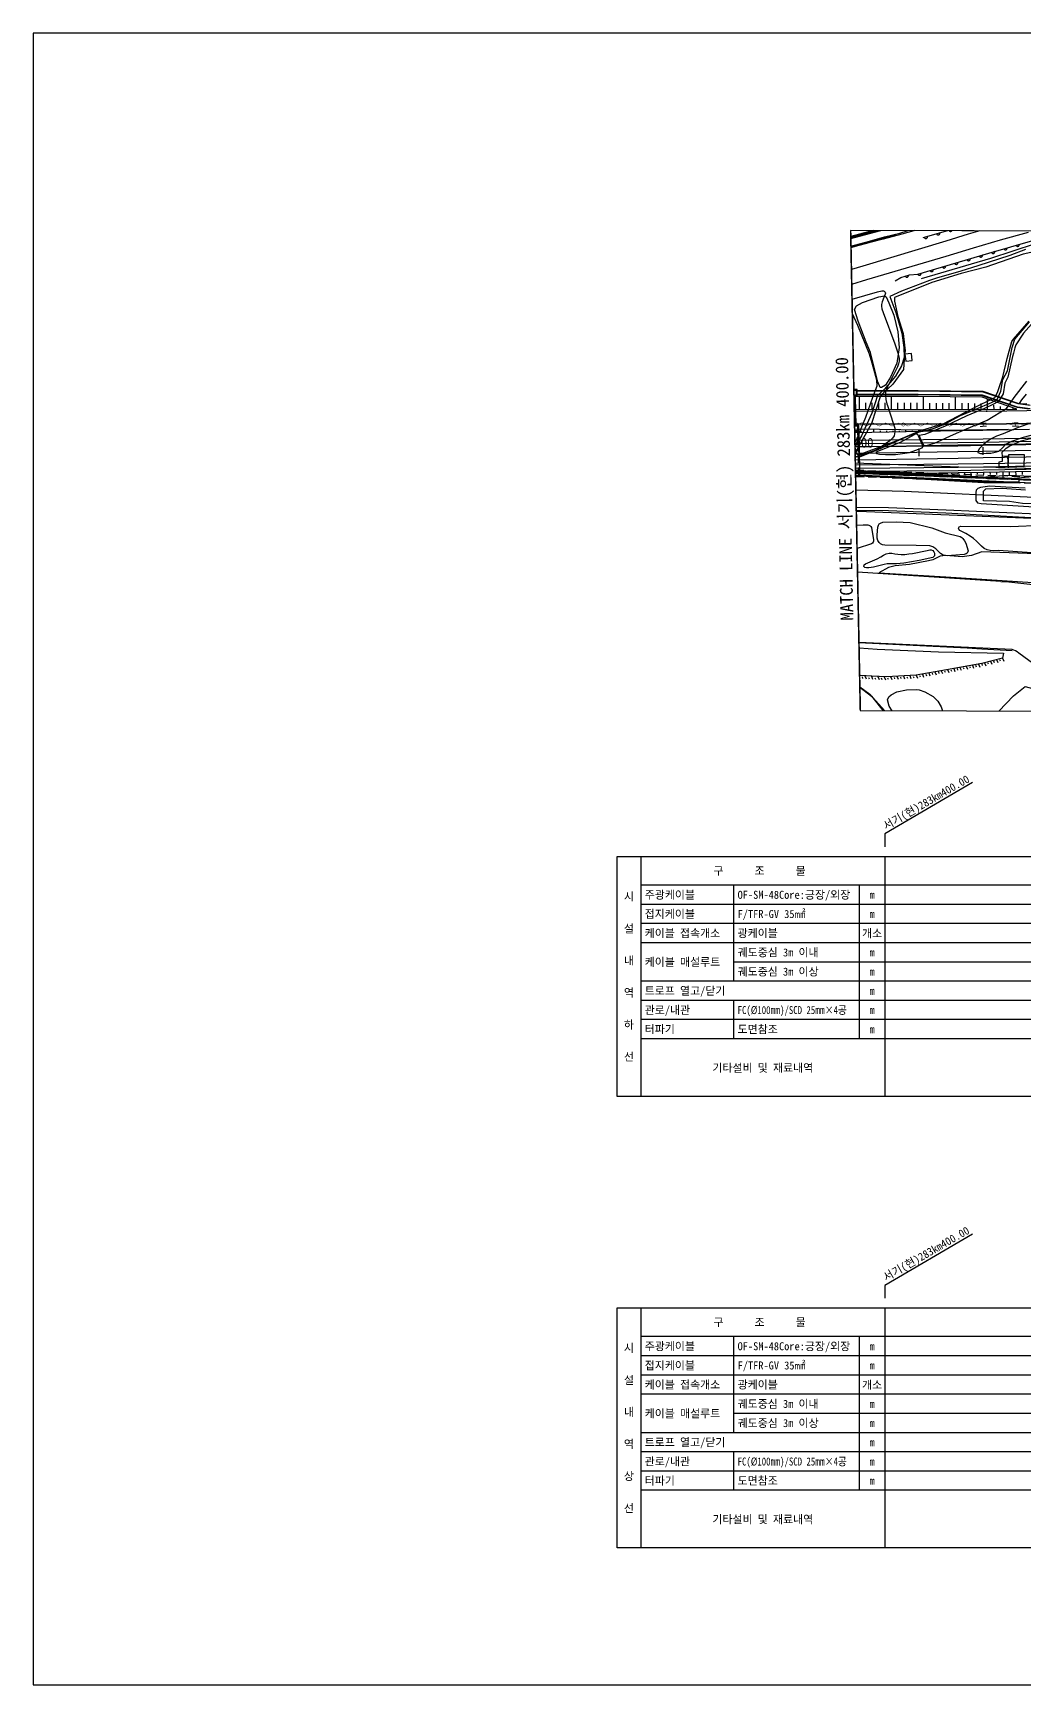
# Model space of a CAD drawing. Header units: millimetres. Extents: x 5990 to 6786, y 1103 to 1809.
# Drawn here: x 5990 to 6300, y 1103 to 1619 of the extents above; entities that cross this region are included whole.
import ezdxf
from ezdxf.enums import TextEntityAlignment as Align
from ezdxf.xclip import XClip

# ---------------------------------------------------------------- set-up
doc = ezdxf.new("R2010")
doc.units = ezdxf.units.MM
doc.header["$LTSCALE"] = 10
doc.header["$MEASUREMENT"] = 0
doc.header["$XCLIPFRAME"] = 2
doc.linetypes.add('A-CENTR01', pattern=[2, 1.25, -0.25, 0.25, -0.25])
doc.linetypes.add('HIDDEN', pattern=[0.375, 0.25, -0.125])
for name, color, linetype in [('TN-CABL', 4, 'Continuous'), ('TN-MACL', 6, 'A-CENTR01'), ('TT-TABL-LIN1', 4, 'Continuous'), ('TT-TABL-LIN2', 1, 'Continuous'), ('TT-TABL-TEX1', 6, 'Continuous'), ('TT-TABL-TEX2', 3, 'Continuous'), ('TZ-BASE', 253, 'Continuous'), ('TZ-CABL', 4, 'Continuous'), ('TZ-LEAL', 1, 'Continuous'), ('TZ-LEAT', 3, 'Continuous')]:
    doc.layers.add(name, color=color, linetype=linetype)
doc.layers.add('TX-PAPR', color=2, linetype='Continuous', plot=False)
doc.styles.add('PipeTools', font='GulimChe.ttf', dxfattribs={"height": 1250})
doc.styles.get("Standard").update_dxf_attribs({"font": 'GulimChe.ttf'})
doc.linetypes.add('ZIGZAG', pattern='A,0.0001,-0.2,[131,ltypeshp.shx,S=0.2,R=0,X=-0.2,Y=0],-0.4,[131,ltypeshp.shx,S=0.2,R=180,X=0.2,Y=0],-0.2', length=0.8001)

# ---------------------------------------------------------------- blocks, each defined once
blk = doc.blocks.new('AZ0801')
at = {"color": 0}
blk.add_arc((0, 0), 0.5, 180, 0, dxfattribs=at)
blk = doc.blocks.new('AZ070')
at = {"color": 0}
for points in [[(-1, 0), (-1, -0.5)], [(0, 0), (0, -1)]]:
    blk.add_lwpolyline(points, dxfattribs=at)
blk = doc.blocks.new('smd')
at = {"color": 0, "lineweight": -3, "ltscale": 5, "const_width": 0.13}
blk.add_lwpolyline([(0.5, 0, 1), (-0.5, 0, 1)], format="xyb", close=True, dxfattribs=at)
blk.add_lwpolyline([(12.5, 0), (11.5, 0.5), (9.5, -0.5), (7.5, 0.5), (5.5, -0.5), (3.5, 0.5), (1.5, -0.5), (0.5, 0)], dxfattribs=at)
blk = doc.blocks.new('qkd')
at = {"color": 0, "lineweight": -3, "ltscale": 5, "const_width": 0.3}
for points in [[(-1, 0.5), (1, 0.5)], [(0, 0.5), (0, -0.5)], [(-1, -0.5), (1, -0.5)]]:
    blk.add_lwpolyline(points, dxfattribs=at)
blk = doc.blocks.new('JD-FJ67DH')
at = {"layer": 'TZ-BASE'}
for p, q in [((360.63, 24.24), (358.63, 24.2)), ((360.67, 22.24), (358.67, 22.2)), ((360.39, 23.98), (358.89, 23.95)), ((360.42, 22.48), (358.92, 22.45)), ((360.28, 13.08), (360.13, 21.84)), ((360.42, 22.48), (360.39, 23.98)), ((360.67, 22.24), (360.63, 24.24)), ((361.36, 18.11), (361.37, 22.11)), ((371.36, 18.08), (371.37, 22.08)), ((381.36, 18.05), (381.37, 22.04)), ((391.36, 18.02), (391.37, 21.92)), ((401.36, 18), (401.3, 21.27)), ((363.36, 18.11), (363.36, 20.11)), ((365.36, 18.1), (365.36, 20.1)), ((367.36, 18.09), (367.36, 20.1)), ((369.36, 18.09), (369.36, 20.09)), ((373.36, 18.08), (373.36, 20.08)), ((375.36, 18.07), (375.36, 20.07)), ((377.36, 18.07), (377.36, 20.07)), ((379.36, 18.06), (379.36, 20.06)), ((383.36, 18.05), (383.36, 20.03)), ((385.36, 18.04), (385.36, 20.02)), ((387.36, 18.04), (387.36, 20)), ((389.36, 18.03), (389.36, 19.99)), ((393.36, 18.02), (393.36, 19.96)), ((395.36, 18.01), (395.36, 19.94)), ((397.36, 18.01), (397.36, 19.93)), ((399.36, 18), (399.36, 19.91)), ((403.36, 18.04), (403.34, 19.31)), ((405.36, 18.07), (405.34, 18.99)), ((407.36, 18.1), (407.35, 18.66)), ((409.36, 18.14), (409.35, 18.34)), ((361.26, 11.39), (358.46, 11.35)), ((361.27, 11.09), (358.47, 11.05)), ((361.13, 13.09), (358.53, 13.05)), ((359.87, 10.87), (359.86, 11.36)), ((361.16, 11.39), (361.13, 13.09)), ((361.48, -1.2), (361.26, 11.39)), ((361.87, 10.91), (361.86, 11.36)), ((363.87, 10.94), (363.86, 11.36)), ((365.87, 10.98), (365.86, 11.75)), ((367.87, 11.01), (367.86, 11.36)), ((369.87, 11.05), (369.86, 11.37)), ((371.87, 11.08), (371.86, 11.37)), ((373.87, 11.12), (373.86, 11.38)), ((375.87, 11.15), (375.86, 11.62)), ((377.87, 11.19), (377.86, 11.39)), ((379.87, 11.22), (379.86, 11.4)), ((381.87, 11.26), (381.86, 11.41)), ((383.87, 11.29), (383.86, 11.41)), ((385.87, 11.33), (385.86, 11.51)), ((387.87, 11.36), (387.86, 11.43)), ((389.87, 11.4), (389.86, 11.46)), ((391.86, 11.43), (391.86, 11.49)), ((393.86, 11.47), (393.86, 11.51)), ((395.86, 11.5), (395.86, 11.58)), ((397.86, 11.54), (397.86, 11.57)), ((399.86, 11.57), (399.86, 11.6)), ((401.86, 11.61), (401.86, 11.63)), ((403.86, 11.64), (403.86, 11.65)), ((405.86, 11.68), (405.86, 11.69)), ((360.01, 3.12), (359.96, 5.52)), ((380, 3.47), (379.96, 5.87)), ((400, 3.83), (399.96, 6.23)), ((361.48, -1.2), (358.68, -1.25)), ((361.41, -2.91), (358.81, -2.95)), ((361.41, -2.91), (361.38, -1.21)), ((382.1, -1.84), (382.1, -1.99)), ((384.1, -1.81), (384.1, -2.11)), ((386.1, -1.77), (386.1, -2.23)), ((388.1, -1.73), (388.1, -2.03)), ((390.1, -1.7), (390.1, -2.07)), ((392.1, -1.66), (392.1, -2.11)), ((394.1, -1.63), (394.1, -2.14)), ((396.1, -1.59), (396.12, -2.81)), ((398.09, -1.56), (398.11, -2.22)), ((400.09, -1.52), (400.11, -2.25)), ((402.09, -1.49), (402.11, -2.29)), ((404.09, -1.46), (404.11, -2.33)), ((406.09, -1.42), (406.13, -3.31)), ((408.09, -1.39), (408.11, -2.49)), ((410.09, -1.35), (410.11, -2.37)), ((411.18, -4.93), (411.23, -3.53)), ((412.09, -1.32), (412.11, -2.26))]:
    blk.add_line(p, q, dxfattribs=at)
at = {"layer": 'TZ-BASE', "linetype": 'HIDDEN'}
for p, q in [((360.24, 12.78), (360.07, 22.09)), ((360.84, 12.79), (358.84, 12.75)), ((360.86, 11.39), (360.84, 12.79)), ((361.11, -2.61), (360.86, 11.39)), ((361.11, -2.61), (359.11, -2.65))]:
    blk.add_line(p, q, dxfattribs=at)
at = {"layer": 'TZ-BASE'}
for points, elevation in [([(421.97, 89.37), (397.58, 82.95), (379.58, 77.91), (352.85, 70.3), (349.93, 69.56), (347.98, 69.26), (338.7, 68.59)], 53), ([(267.2, 26.64), (270.41, 27.52), (294.13, 34.67), (298.5, 35.92), (312.63, 39.74), (320.55, 41.78), (340.63, 47.1), (347.66, 49.11), (366.99, 54.79), (368.29, 55.03), (368.84, 55.05), (369.03, 55), (369.28, 54.81), (369.36, 54.63), (369.43, 54.36), (369.35, 54.03), (368.93, 53), (368.42, 51.68), (368.25, 50.85), (368.21, 50.24), (368.35, 49.49), (368.71, 48.32), (372.38, 38.49), (373.37, 35.73), (373.78, 33.99), (373.77, 33.07), (373.58, 32.27), (373.18, 31.31), (370.09, 25.14), (369.52, 23.42), (369.47, 22.33), (369.59, 21.16), (369.92, 19.77), (370.08, 19.29), (371.87, 13.79), (372.35, 12.19), (372.43, 11.06), (372.32, 10.39), (372.14, 9.78), (371.63, 9.03), (370.83, 8.26), (367.09, 5.63), (364.97, 4.74), (359.07, 2.8), (354.23, 2.16), (347.51, 2.44), (344.36, 2.72)], 49), ([(415.16, 13.84), (410.93, 12.34), (406.17, 10.44), (404.09, 9.63), (402.49, 8.84), (401.52, 8.24), (400.17, 7.21), (398.77, 5.79), (398.35, 5.09), (398.28, 4.57), (399.11, 4.26), (400.02, 4.26), (400.91, 4.32), (402.39, 4.41), (403.72, 4.67), (404.81, 4.97), (406.01, 6.08), (407, 7.17), (408.95, 8.14), (412.52, 9.4), (420.31, 11.44)], 54), ([(413.03, -6.61), (407.06, -6.2), (402.05, -5.92), (399.11, -6.32), (398.29, -6.66), (397.81, -7.18), (397.69, -7.94), (397.72, -10.45), (398.22, -11.1), (399.31, -11.36), (422.42, -12.85)], 51), ([(415.24, -11.43), (412.22, -11.35), (408.23, -10.7), (404.13, -10.59), (400.11, -10.49), (400.05, -7.47), (400.75, -6.76), (405.91, -6.61), (413.18, -7.09)], 51)]:
    blk.add_lwpolyline(points, dxfattribs=dict(at, elevation=elevation))
at = {"layer": 'TZ-BASE', "flags": 128}
for points in [[(419.4, 79.56), (410.96, 77.22), (401.85, 74.67), (395.31, 72.81), (388.28, 70.59), (362.44, 62.8), (337.19, 55.22), (311.22, 47.43), (291.21, 41.54), (273.61, 36.67), (264.2, 34.23), (252.67, 31.24), (237.41, 27.54), (233.38, 26.66)], [(234.19, 22.73), (241.01, 24.28), (258.14, 28.42), (265.65, 30.38), (275.77, 33.02), (292.79, 37.82), (314.37, 44.01), (340.33, 51.72), (363.65, 58.58), (388.46, 65.92), (396.92, 68.46), (405.4, 71.01), (414.09, 73.44)]]:
    blk.add_lwpolyline(points, dxfattribs=at)
at = {"layer": 'TZ-BASE', "linetype": 'Continuous', "elevation": 54}
blk.add_lwpolyline([(257.28, 50.62), (263.14, 52.21), (271.34, 54.25), (285.39, 57.25), (303.42, 60.36), (310.71, 61.84), (317.54, 63.58), (330.46, 66.84), (334.66, 67.68), (336.99, 68.07), (347.24, 69.16), (349.33, 69.36), (350.77, 69.48), (352.5, 69.79), (353.85, 70.14), (369.68, 74.36)], dxfattribs=at)
at = {"layer": 'TZ-BASE'}
for points in [[(227.88, 13.76), (255.41, 17.37, -0.033409), (263.67, 17.9), (400.86, 17.5, 0.005018), (401.18, 17.5), (419.77, 17.82), (429.61, 17.97, 0.486669), (433.42, 22.98, 0.486669)], [(268.27, 18.39), (400.86, 18, 0.005018), (401.18, 18), (410.47, 18.16)], [(231.75, 10.23), (255.93, 13.41, -0.033409), (263.66, 13.9), (400.85, 13.5, 0.000414), (400.88, 13.5)], [(407.72, 11.71), (387.65, 11.49), (367.65, 11.71), (347.65, 12.08), (327.65, 12.43), (307.65, 12.8), (287.65, 13.15), (267.65, 13.65), (263.83, 13.4), (263.65, 13.4, 0.033409), (255.99, 12.91), (232.2, 9.79)]]:
    blk.add_lwpolyline(points, format="xyb", dxfattribs=at)
for points in [[(410.47, 18.16), (399.68, 21.82), (379.68, 22.06), (359.67, 22.12), (339.68, 21.57), (319.68, 21.13), (299.68, 20.96), (274.87, 19.11), (268.27, 18.39)], [(414.6, 19.22), (410.89, 19.73), (399.96, 23.45), (379.69, 23.69), (360.39, 23.75)], [(414.62, 18.23), (410.68, 18.77), (399.8, 22.47), (379.68, 22.71), (360.41, 22.77)], [(414.35, 19.41), (410.93, 19.88), (399.99, 23.6), (379.69, 23.84), (360.64, 23.9)], [(414.37, 18.11), (410.63, 18.63), (399.77, 22.32), (379.68, 22.56), (360.66, 22.62)], [(227.76, 8.54), (391.96, 11.44), (399.86, 11.57), (414.47, 11.82)], [(400.88, 13.49), (419.84, 13.82), (439.85, 14.13), (446.36, 14.21)], [(0.04, -2.05), (10.22, -1.84), (180.01, 1.15), (392.08, 4.89), (399.98, 5.03), (419.98, 5.37), (439.97, 5.68), (459.97, 5.93), (479.97, 6.11), (499.97, 6.18), (519.97, 6.13), (539.97, 5.93), (549.39, 5.78), (559.97, 5.57), (579.96, 5.02), (599.95, 4.29), (619.92, 3.37), (639.89, 2.28), (654.71, 1.35), (659.85, 1), (679.8, -0.45), (699.74, -2.05)], [(179.98, 3.2), (392.04, 6.94), (399.94, 7.08), (419.94, 7.42), (439.94, 7.73), (459.95, 7.98), (479.96, 8.16), (499.97, 8.23), (519.98, 8.18), (540, 7.98), (549.42, 7.83), (560.02, 7.62), (580.02, 7.07), (600.03, 6.33), (620.03, 5.42), (640.01, 4.33), (654.85, 3.39), (660, 3.05), (679.96, 1.6), (699.91, 0), (699.91, 0)], [(180.05, -0.9), (392.11, 2.84), (400.01, 2.98), (420.01, 3.32), (440, 3.63), (459.99, 3.88), (479.98, 4.06), (499.97, 4.13), (519.96, 4.08), (539.94, 3.88), (549.35, 3.73), (559.92, 3.52), (579.89, 2.97), (599.86, 2.24), (619.82, 1.33), (639.77, 0.23), (654.58, -0.7), (659.71, -1.04), (679.64, -2.49), (699.57, -4.09)], [(0.18, -9.09), (10.02, -8.88), (31.94, -8.48), (72.1, -7.81), (93.53, -7.4), (123.7, -6.93), (162.09, -6.28), (195.48, -5.61), (211.09, -5.55), (233.54, -5.26), (260.55, -5.1), (281.48, -5.15), (302.09, -5.19), (319.63, -5.88), (375.25, -7.52), (416.04, -9.37), (444.97, -11.06), (484.03, -13.75), (542.02, -18.8), (563.11, -20.78), (592.32, -23.09), (697.16, -32.76)], [(361.08, -1.02), (380.1, -1.88), (400.09, -3.04), (411.23, -3.53)], [(361.08, -1.32), (380.1, -2.18), (400.13, -3.34), (411.22, -3.83)], [(361.1, -2.36), (380.12, -3.35), (400.15, -4.47), (411.18, -4.63)], [(361.41, -2.66), (380.13, -3.65), (400.15, -4.77), (411.18, -4.93)], [(380.1, -1.88), (392.19, -1.66), (400.09, -1.52), (420.08, -1.18), (434.4, -0.96)], [(409.51, -3.45), (420.1, -2.46), (434.4, -0.96)]]:
    blk.add_lwpolyline(points, dxfattribs=at)
at = {"layer": 'TZ-BASE', "lineweight": -3, "ltscale": 5, "const_width": 0.13, "flags": 128}
blk.add_lwpolyline([(232.27, 9.34), (253.09, 12.08), (256.05, 12.47, -0.025057), (261.75, 12.93), (267.82, 13.25), (275.81, 13.45), (289.14, 13.48), (361.91, 13.35), (400, 13.25)], format="xyb", dxfattribs=at)
at = {"layer": 'TZ-BASE', "lineweight": -3, "ltscale": 5, "const_width": 0.13}
blk.add_lwpolyline([(388.53, 13.28, 1), (387.53, 13.29, 1)], format="xyb", close=True, dxfattribs=at)
blk.add_lwpolyline([(400, 13.52), (399.53, 13.75), (397.53, 12.76), (395.53, 13.76), (393.53, 12.77), (391.53, 13.78), (389.53, 12.78), (388.53, 13.28)], dxfattribs=at)
at = {"layer": 'TZ-BASE', "lineweight": -3, "ltscale": 5, "flags": 128}
blk.add_lwpolyline([(400, 13.25, 0.13, 0.13, 0), (407.2, 13.23, 0.13, 0.13, 0), (418.99, 13.56, 0.13, 0.13, 0), (444.08, 13.94, 0.13, 0.13, 0), (457.06, 14.1, 0.13, 0.13, 0), (465.52, 14.17, 0.12, 0.12, 0), (479.92, 14.56, 0.12, 0.12, 0), (499.97, 14.63, 0.12, 0.12, 0), (507.69, 14.61, 0.12, 0.12, 0), (551.6, 14.49, 0, 0, 0)], format="xyseb", dxfattribs=at)
at = {"layer": 'TZ-BASE', "elevation": 53.9, "flags": 128}
blk.add_lwpolyline([(412.81, 3.95), (412.63, 0.12), (407.74, 0.24), (407.95, 3.93), (412.81, 3.95)], dxfattribs=at)
at = {"layer": 'TZ-BASE'}
for points in [[(350.95, 69.96, 53.92), (354.03, 70.72, 53.92), (362.53, 73.12, 53.92), (378.84, 77.44, 53.92), (391.12, 80.8, 53.78), (405.25, 84.55, 53.78), (417.79, 87.86, 53.78), (432.05, 91.65, 53.78), (447.47, 95.47, 53.78), (463.43, 99.38, 53.94), (463.43, 99.38, 53.96), (477.37, 102.8, 53.96), (487.36, 105.34, 54.77), (497.71, 107.95, 55.32), (514.71, 112.1, 56.17), (524.41, 114.54, 57.46), (534.22, 116.85, 58.18), (544.09, 119.39, 59.59), (556.34, 122.51, 61.66), (568.7, 125.4, 61.73), (576.48, 127.33, 64.21), (579.08, 127.95, 64.36)], [(579.08, 127.95, 64.81), (576.48, 127.33, 64.48), (568.7, 125.4, 63.56), (556.34, 122.51, 61.97), (544.09, 119.39, 60.35), (534.22, 116.85, 59.1), (524.41, 114.54, 58), (514.71, 112.1, 56.92), (506.84, 110.13, 56.24), (497.71, 107.95, 55.51), (487.36, 105.34, 54.83), (477.37, 102.8, 54.46), (463.43, 99.38, 54.07), (447.47, 95.47, 53.72), (432.05, 91.65, 53.52), (417.79, 87.86, 53.44), (405.25, 84.55, 53.54), (391.12, 80.8, 53.65), (378.84, 77.44, 53.99), (362.53, 73.12, 53.99), (354.03, 70.72, 54.15), (350.95, 69.96, 54.12)], [(380.71, 58.91, 49.37), (402.37, 65.3, 50.09), (416.27, 69.82, 50.8)], [(350.18, 66.21, 49.59), (355.31, 68, 49.69), (359.75, 69.38, 49.77), (364.43, 70.59, 49.91), (369.16, 71.9, 50.02), (373.97, 73.13, 50.07), (385.2, 76.46, 50.15), (392.61, 78.71, 50.28), (398.12, 80.16, 50.31), (402.6, 81.2, 50.43), (407.09, 82.16, 50.65), (410.54, 82.92, 50.75), (414.91, 83.83, 50.74)], [(414.22, 83.06, 50.78), (410.19, 82.16, 50.67), (406.36, 81.4, 50.62), (402.43, 80.61, 50.58), (398.16, 79.65, 50.54), (395.25, 78.85, 50.4), (391.42, 77.76, 50.34), (387.37, 76.58, 50.34), (384.6, 75.7, 50.34), (377.64, 73.59, 50.35), (373.39, 72.51, 50.3), (368.75, 71.25, 50.03), (364.27, 70.1, 49.91), (360.04, 68.89, 49.89), (357.45, 68.07, 49.84), (353.77, 66.89, 49.75), (350.65, 65.73, 49.72)], [(459.44, 92.18, 51.8), (449.51, 90.01, 51.69), (442.25, 88.3, 51.52), (433.22, 86.1, 51.43), (426.6, 84.4, 51.42), (415.47, 81.48, 51.29), (405.78, 78.73, 51.02), (394.06, 75.38, 50.9), (381.14, 71.63, 50.91)], [(372.48, 58.23, 50.65), (374.25, 59.23, 50.65), (376.96, 60.08, 50.66), (379.59, 60.28, 50.65), (401.77, 66.86, 50.68), (415.43, 70.82, 50.93), (421.38, 72.47, 51.15), (422.61, 73.17, 51.15), (425.52, 73.87, 51.25), (427.21, 74.16, 51.25), (448.38, 79.68, 51.46), (461.44, 82.77, 51.76)], [(372.78, 72.44, 49.63), (364.98, 70.41, 49.61), (358.82, 68.71, 49.52), (355, 67.5, 49.43), (349.84, 65.63, 49.33), (346.07, 63.96, 49.27), (343.14, 62.67, 49.24), (339.59, 61.47, 49.12), (334.87, 59.99, 49.03), (330.94, 58.63, 48.91), (327.27, 57.32, 48.91), (324.75, 56.39, 48.91), (322.21, 55.45, 48.91), (319.53, 54.61, 48.91), (315.33, 53.62, 48.87), (309.95, 52.08, 48.73), (304.41, 50.82, 48.51), (298.35, 49.66, 48.29), (295.77, 49.05, 48.27), (293.96, 48.12, 48.03), (292.43, 47.27, 47.97), (292.62, 44.9, 48.13)], [(350.86, 69.74, 54.73), (361.05, 72.38, 54.73), (373.2, 75.57, 54.44), (380.47, 77.22, 54.44)], [(413.19, 67.96, 51.73), (408.33, 66.1, 51.18), (398.32, 62.84, 51.01), (393.03, 61.27, 50.53), (385.44, 59.05, 50.53), (383.17, 58.3, 50.53), (374.43, 55, 50.23), (370.82, 53.3, 50.23), (372.66, 48.32, 50.23), (374.62, 41.9, 50.23), (375.16, 37.42, 50.23), (375.29, 34.21, 50.23), (374.45, 31.66, 50.23), (372.63, 28.43, 50.07), (369.14, 24.4, 49.87), (366.97, 22.37, 49.73), (365.2, 16.89, 49.88), (361.97, 9.81, 49.85), (359, 4.68, 49.69), (359.51, 3.45, 49.8), (360.23, 3.18, 49.8), (361.65, 3.33, 49.8), (367.21, 5.56, 49.8), (375.89, 9.45, 50.03), (380.04, 11.01, 50.14), (384.63, 12.18, 50.22), (386.35, 12.78, 50.26), (388.11, 13.56, 50.28), (392.88, 16.15, 50.38), (397.71, 18.16, 50.43), (402.61, 20.17, 50.58), (403.21, 20.51, 50.58), (404.29, 21.17, 50.58), (405.52, 23.69, 50.69), (406.14, 27.42, 50.81), (407.55, 30.12, 50.81), (408.98, 37.39, 50.93), (409.86, 40.01, 50.96), (414.46, 45.39, 51.09)], [(383.91, 57.7, 49.1), (372.25, 52.97, 49.14), (372.33, 51.85, 49.14), (373.33, 47.09, 49.14), (374.95, 41.7, 49.16), (375.57, 36.35, 49.16), (375.43, 35.37, 49.16), (375.06, 30.48, 49.16), (371.72, 25.88, 49.08), (368.41, 22.75, 49.04), (367.82, 21.97, 49.04), (365.07, 13.68, 49.04), (360.48, 5.46, 48.96), (360.2, 4.53, 48.96), (360.64, 4, 48.96), (361.56, 4.07, 48.96), (372.79, 8.21, 48.96), (380.42, 11.5, 49.27), (387.49, 13.51, 49.41), (396.84, 18.46, 49.44), (403.6, 21.76, 49.67), (404.46, 23.28, 49.75), (404.99, 24.83, 49.85), (406.08, 28.24, 49.88), (407.41, 33.91, 49.88), (408.87, 39.24, 50.14), (409.4, 39.98, 50.14), (414.31, 45.6, 50.41)], [(417.19, 67.52, 50.28), (412.48, 66.54, 50.28), (400.84, 62.5, 49.51), (393.14, 60.54, 49.44), (383.91, 57.7, 49.1)], [(364.83, 35.84, 48.53), (363.42, 39.07, 48.53), (360.98, 45.59, 48.58), (359.79, 49.21, 48.81), (360.41, 50.43, 48.88), (362.28, 51.48, 48.93), (367.44, 53.15, 49.03), (369.15, 53.54, 49.09), (369.65, 53.22, 49.12), (370.56, 51.28, 49.19), (372.09, 47.44, 49.19), (373.36, 42.25, 49.19), (373.73, 37.39, 49.19), (373.06, 32.46, 48.8), (371.06, 28.11, 48.58), (369.42, 25.65, 48.58), (368.26, 24.83, 48.58), (367.83, 24.92, 48.58), (367.03, 26.62, 48.58), (364.83, 35.84, 48.53)], [(346.88, 31.77, 48.18), (345.97, 33.64, 48.18), (343.84, 37.8, 48.18), (340.84, 42.69, 48.18), (340.97, 43.64, 48.18), (341.63, 43.99, 48.18), (347.77, 45.93, 48.18), (354.86, 48.28, 48.18), (358.55, 48.82, 48.18), (359.09, 48.06, 48.18), (360.73, 44.35, 48.18), (364.36, 35.36, 48.18), (365.18, 32.56, 48.18), (366.07, 29.55, 48.18), (366.63, 27.32, 48.18), (366.75, 25.27, 48.18), (365.38, 21.8, 48.18), (363.18, 15.48, 48.18), (360.36, 8.41, 48.18), (358.23, 4.65, 48.18), (357.21, 4.27, 48.18), (354.75, 4.11, 48.18), (353.63, 4.6, 48.18), (353.2, 5.21, 48.18), (352.7, 6.86, 48.18), (351.83, 11.05, 48.18), (350.79, 15.53, 48.18), (346.88, 31.77, 48.18)], [(409.86, 37.24, 50.13), (409.43, 35.64, 50.13), (409.1, 34.61, 50.13), (407.65, 28.13, 50.13), (406.76, 26.26, 50.13), (406.17, 22.88, 50.13), (404.72, 20.46, 50.13), (403.2, 19.64, 50.13), (400.34, 18.27, 50.13), (394.91, 16.02, 50.13), (388.1, 12.77, 49.77), (381.72, 10.24, 49.43), (379.97, 9.91, 49.45), (380.22, 9.21, 49.45), (381.38, 6.84, 49.52), (381.89, 6.67, 49.52), (384.77, 7.53, 49.64), (390.73, 10.23, 49.8), (394.81, 11.99, 49.8), (401.22, 14.68, 49.8), (407.34, 18.4, 49.96), (409.63, 21.78, 49.93), (413.57, 26.91, 49.93)], [(417.57, 47.43, 50.32), (412.52, 41.81, 50.32), (410.21, 38.23, 50.15), (409.86, 37.24, 50.13)], [(375.49, 35.31, 50.86), (375.85, 33.11, 50.86), (377.76, 33.33, 51.03), (377.64, 35.51, 51.03), (375.49, 35.31, 50.86)], [(413.63, 19.75, 51.35), (411.99, 19.65, 51.12), (411.31, 19.85, 51.12), (412.08, 20.99, 51.13), (413.52, 22.84, 51.38)], [(405.81, 4.59, 52.72), (407.12, 5.92, 51.42), (408.3, 6.69, 51.42), (411.78, 8.24, 51.45), (416.96, 9.52, 51.55), (417.63, 9.26, 51.54), (418, 8.56, 51.54), (418.57, 8.21, 51.56), (428.49, 11.29, 52.61), (432.15, 11.98, 52.73)], [(276.05, 5.26, 47.44), (303.99, 4.93, 47.99), (319.42, 4.28, 48.52), (339.06, 3, 49.1), (356.37, 1.52, 49.8), (392.39, 0.14, 50.4), (403.87, -0.01, 50.98), (427.68, -0.85, 51.68), (429.31, 0.11, 51.72), (430.05, 0.94, 51.96)], [(276.97, 3.02, 47.53), (289.57, 2.66, 47.79), (309.9, 2.39, 48.18), (326.59, 1.41, 48.76), (360.32, -1.27, 50.13), (399.39, -3.14, 50.64), (407.93, -2.46, 51.26), (426.96, -3.35, 51.56), (429.05, -3.14, 51.65), (430.79, -2.15, 51.67), (431.96, -1.08, 51.71), (432.94, 0.24, 51.92), (434.89, 4.58, 52.64), (436.05, 6.69, 53.23), (437.31, 7.71, 53.61), (438.36, 8.18, 53.66), (440.88, 8.67, 54.07), (442.41, 7.87, 54.13), (444.42, 5.92, 54.33)], [(374.04, 7.66, 49.29), (366.44, 4.67, 49.06), (366.61, 4.27, 49.06), (367.6, 4.03, 49.06), (369.49, 3.92, 49.06), (372.6, 3.9, 49.19), (376.97, 4.61, 49.38), (380.94, 6.06, 49.38), (381.18, 6.41, 49.38), (379.52, 10.18, 49.38), (378.73, 10.26, 49.38), (378.43, 10.14, 49.38), (374.04, 7.66, 49.29)], [(407.9, -0.07, 52.93), (407.64, 3.47, 52.93), (405.9, 3.35, 52.93), (405.88, 1.72, 52.93), (404.82, 1.58, 52.93), (404.87, -0.19, 52.93), (407.9, -0.07, 52.93)], [(405.81, 4.59, 52.72), (405.9, 3.35, 52.93)], [(417.75, -16.18, 51.77), (360.97, -13.9, 51.73), (332.46, -13.64, 51.41), (312.42, -14.79, 50.92), (308.24, -15.18, 50.83), (303.04, -9.32, 51.37)], [(305.53, -0.6, 51.4), (333.67, -1.52, 50.86), (358.13, -2.81, 51.22), (358.87, -1.27, 51.17), (379.71, -2.32, 51.41), (400.07, -3.34, 51.92)], [(370.18, -2.94, 50.15), (359.85, -2.45, 50.15)], [(359.94, -1.7, 50.15), (370.33, -1.97, 50.15)], [(370.33, -1.97, 50.15), (428.21, -4.6, 50.58), (428.02, -5.11, 50.55), (426.61, -5.52, 50.45), (370.18, -2.94, 50.15)], [(400.07, -3.34, 51.92), (439.92, -4.51, 51.92)], [(407.9, -0.07, 52.93), (421.1, -0.61, 53.33)], [(310.77, -13.33, 49.2), (321.63, -12.58, 49.2), (330.26, -12.3, 49.2), (370.39, -12.6, 49.2), (388.39, -13.34, 49.2), (416.77, -14.58, 50.29)], [(416.68, -15.9, 50.29), (388.34, -14.37, 49.2), (370.36, -13.63, 49.2), (330.28, -13.32, 49.2), (321.68, -13.61, 49.2), (310.85, -14.36, 49.2)], [(415.19, -26.75, 51.52), (404.75, -26.06, 51.23), (403.12, -26.09, 51.13), (402.18, -26.07, 51.08), (401.26, -25.85, 51.08), (400.25, -25.36, 51.08), (399.45, -24.73, 51.06), (398.6, -23.89, 51.02), (397.85, -23.16, 51), (396.91, -22.27, 51.02), (395.88, -21.53, 51.02), (394.56, -20.75, 51.02), (393.3, -20.11, 51.04), (392.66, -19.78, 51.02), (392.32, -19.41, 51), (392.29, -19.01, 50.93), (392.45, -18.68, 50.93), (393.02, -18.48, 50.93), (408.58, -18.52, 51.5), (418.23, -18.13, 51.52)], [(405.45, -35.72, 56.54), (381.47, -34.12, 56.56), (357.87, -32.6, 55.91), (341.04, -30.93, 55.08), (334.29, -30.19, 54.99), (333.12, -30.08, 54.89), (332.35, -29.96, 54.87), (324.95, -27.97, 54.09), (315.56, -24.9, 52.57), (306.54, -22.43, 51.59), (300.11, -21.56, 51.09)], [(386.52, -27.8, 52.04), (384.22, -28.9, 52.45), (382.94, -29.29, 52.77), (376.92, -30.38, 53.6), (372.5, -30.79, 54.2), (370.42, -31.37, 54.73), (367.39, -33, 55.36), (388.27, -34.24, 55.97), (423.45, -36.58, 57.18), (433.04, -37.53, 57.61), (445.55, -38.26, 58.26), (455.89, -39.22, 58.73), (465.94, -39.91, 59.28), (474.27, -40.94, 59.7), (512.21, -44.51, 61.58), (515.84, -45.19, 61.86), (517.97, -44.64, 61.86), (518.17, -44.39, 61.83), (518.1, -43.7, 61.49)], [(518.1, -43.7, 61.49), (502.13, -41.51, 59.76), (491.28, -38.53, 57.58), (473.27, -35.57, 55.98), (471.73, -34.72, 55.9), (466.83, -32.76, 55.11), (452.85, -29.26, 53.18), (446.66, -28.66, 52.34), (440.07, -27.7, 51.93), (413.74, -27, 51.15), (399.59, -26.44, 50.96), (396.31, -27.58, 51.93), (393.44, -28, 52.03), (388.27, -27.56, 52.05), (386.52, -27.8, 52.04)], [(405.45, -35.72, 56.54), (408, -35.79, 56.63), (430.37, -38.3, 57.68), (440.2, -39.23, 58.05), (449.39, -39.57, 58.39), (460.58, -40.26, 59.14), (481.12, -42.66, 60.1), (503.12, -44.7, 61.18)], [(308.47, -53.43, 58.42), (342.07, -54.11, 59.36), (354.73, -63.5, 65.24), (365.11, -71.57, 65.68), (379.24, -89.17, 65.73), (397.02, -106.4, 66.19), (430.33, -128.27, 69.8), (444.12, -131.29, 69.89), (455.49, -126.54, 70.42), (466.61, -132.05, 70.59)], [(451.05, -83.26, 55.07), (446.55, -81.31, 55.56), (445.69, -81.09, 55.56), (444.74, -80.91, 55.54), (443.73, -80.73, 55.54), (442.55, -80.5, 55.52), (441.49, -80.22, 55.52), (440.35, -79.85, 55.54), (426.83, -69.96, 56.48), (416.93, -62.4, 57.64), (411.05, -58.08, 57.71), (410.54, -57.68, 57.64), (410.01, -57.4, 57.59), (409.54, -57.15, 57.59), (408.99, -56.99, 57.57), (358.78, -54.7, 55.12), (311.83, -52.82, 54.1)], [(409.06, -57.38, 58.12), (399.52, -56.82, 58.77), (394.92, -56.52, 58.86), (342.48, -54.04, 56.64), (319.01, -53.48, 55.14)], [(342.45, -54.32, 59.18), (364.57, -70.96, 64.98), (398.67, -108.21, 64.79), (408.92, -109.96, 65.16), (428.81, -127.78, 67.31), (443.03, -130.48, 69.24), (452.78, -127.89, 68.37), (454.08, -126.17, 67.78), (466.23, -132.05, 67.85)], [(406.29, -58.07, 56.68), (406, -59.65, 57.88), (399.57, -61.33, 59.85), (388.52, -63.28, 61.88), (379.09, -65, 62.4), (369.79, -65.49, 62.97), (365.17, -65.3, 62.97), (361.65, -65.06, 62.69), (359.88, -64.84, 62.52), (356.57, -62.75, 61.19), (351.83, -58.9, 58.3), (349.39, -56.75, 56.17), (352.8, -55.7, 54.74)], [(352.81, -55.69, 54.74), (366.91, -56.88, 55.14), (386.06, -57.65, 55.85), (406.29, -58.07, 55.85)], [(381.74, -70.15, 63.07), (384.37, -71.68, 63.07), (385.77, -73.14, 63.07), (386.85, -74.87, 63.07), (387.69, -77.75, 63.07), (392.89, -80.89, 63.07), (393.59, -81.61, 63.07), (393.44, -82.62, 63.07), (389.93, -87.66, 63.07), (389.3, -88.47, 63.07), (388.52, -89.13, 63.07), (387.51, -88.98, 63.07), (384.12, -86.75, 63.07), (378.65, -82.19, 63.07), (375.46, -79.67, 63.07), (373.74, -78.58, 63.07), (371.72, -76.34, 63.07), (370.63, -74.63, 63.07), (370.06, -72.71, 63.07), (370.46, -71.78, 63.07), (371.2, -71.1, 63.07), (373.02, -70.22, 63.07), (375.98, -69.53, 63.07), (379.02, -69.44, 63.07), (380.03, -69.53, 63.07), (381.74, -70.15, 63.07)], [(387.14, -95.61, 64.59), (391.65, -92.07, 64.59), (397.71, -85.01, 64.4), (403.09, -78, 63.42), (409.44, -71.4, 61.3), (413.11, -68.49, 59.3), (423.83, -71.47, 57.36)]]:
    blk.add_polyline3d(points, dxfattribs=at)
for points in [[(365.68, -22.66, 52.93), (365.72, -22.92, 52.91), (365.68, -23.15, 52.91), (365.61, -23.44, 52.91), (365.39, -23.77, 52.91), (365.08, -24, 52.91), (357.9, -26.27, 53.16), (357.34, -26.41, 53.28), (356.88, -26.46, 53.35), (356.28, -26.27, 53.3), (355.84, -25.89, 53.24), (355.49, -24.94, 53.12), (354.41, -19.7, 53), (354.35, -19.37, 52.96), (354.36, -19.07, 52.93), (354.51, -18.77, 52.87), (354.96, -18.52, 52.8), (362.5, -17.97, 52.65), (363.92, -18.03, 52.38), (364.31, -18.1, 52.36), (364.66, -18.28, 52.36), (364.94, -18.53, 52.36), (365.08, -18.89, 52.38)], [(388.06, -20.47, 52.1), (392.76, -21.66, 52.17), (393.27, -21.93, 52.15), (393.65, -22.33, 52.15), (394.12, -22.98, 52.15), (394.53, -23.79, 52.15), (395.32, -26.14, 52.2), (395.22, -26.5, 52.19), (394.99, -26.82, 52.19), (394.64, -27.11, 52.19), (393.99, -27.33, 52.19), (388.7, -27.65, 52.33), (387.48, -27.48, 52.33), (386.65, -26.99, 52.31), (385.93, -26.29, 52.26), (385.14, -25.49, 52.24), (384.3, -24.94, 52.19), (383.31, -24.58, 52.12), (379.04, -24.51, 52.17), (369.27, -24.32, 52.73), (368.5, -24.22, 52.72), (367.86, -23.93, 52.7), (367.49, -23.54, 52.65), (367.1, -22.87, 52.63), (366.9, -22.16, 52.59), (366.85, -21.11, 52.57), (367.07, -18.74, 52.52), (367.29, -18.15, 52.49), (367.53, -17.75, 52.49), (367.86, -17.46, 52.45), (368.68, -17.19, 52.35), (372.78, -17.03, 52.22), (377.16, -17.3, 52.03), (383.95, -19, 51.87)], [(375.22, -30, 54.41), (372.86, -30.24, 54.64), (371.54, -30.17, 54.87), (370.68, -30.15, 54.87), (369.94, -30.23, 54.92), (369.03, -30.43, 55.01), (365.71, -31.25, 55.34), (364.24, -31.46, 55.31), (363.52, -31.47, 55.31), (362.98, -31.32, 55.31), (362.68, -31.03, 55.31), (362.77, -30.54, 55.26), (363.26, -30.15, 55.26), (366.9, -28.65, 55.08), (368.04, -27.97, 54.83), (368.82, -27.51, 54.78), (369.72, -27.07, 54.71), (370.6, -26.83, 54.64), (371.45, -26.88, 54.6), (372.35, -27.05, 54.46), (373.27, -27.18, 54.34), (374.34, -27.28, 54.27), (375.49, -27.24, 54.16), (376.78, -27.12, 53.97), (377.86, -26.97, 53.79), (382.43, -26.04, 53.17), (383.31, -25.87, 53), (383.77, -25.85, 52.89), (384.27, -26.04, 52.82), (384.57, -26.43, 52.84), (384.72, -26.86, 52.84), (384.82, -27.24, 52.84), (384.78, -27.65, 52.84), (384.56, -27.95, 52.86), (384.23, -28.2, 52.91), (380.02, -29.15, 53.32)]]:
    blk.add_polyline3d(points, close=True, dxfattribs=at)
blk.add_circle((359.99, 4.32), 1.2, dxfattribs=at)
for name, p, rotation in [('AZ0801', (362.53, 73.12, 53.92), 22.6735593257634), ('AZ0801', (366.4, 74.14, 53.92), 22.6735593257634), ('AZ0801', (385.92, 73.02, 50.9), 22.6735593257634), ('AZ0801', (389.77, 74.13, 50.9), 22.6735593257634), ('AZ0801', (358.68, 72.03, 53.92), 22.6735593257634), ('AZ0801', (382.08, 71.9, 50.9), 22.6735593257634), ('AZ0801', (403.07, 67.24, 50.7), 22.6735593257634), ('AZ0801', (406.91, 68.35, 50.77), 22.6735593257634), ('AZ0801', (410.75, 69.46, 50.84), 22.6735593257634), ('AZ0801', (387.73, 62.69, 50.66), 22.6735593257634), ('AZ0801', (391.56, 63.83, 50.67), 22.6735593257634), ('AZ0801', (395.4, 64.97, 50.67), 22.6735593257634), ('AZ0801', (399.23, 66.11, 50.68), 22.6735593257634), ('AZ0801', (376.13, 59.82, 50.66), 22.6735593257634), ('AZ0801', (380.06, 60.42, 50.65), 22.6735593257634), ('AZ0801', (383.89, 61.56, 50.66), 22.6735593257634), ('qkd', (400, 13.25), 1.596941602900817), ('qkd', (410, 13.31), 1.596941602900817), ('AZ070', (396.6, -61.85, 60.4), 22.6735593257634), ('AZ070', (398.54, -61.51, 60.04), 22.6735593257634), ('AZ070', (400.43, -61.1, 59.59), 22.6735593257634), ('AZ070', (402.29, -60.62, 59.02), 22.6735593257634), ('AZ070', (404.15, -60.13, 58.45), 22.6735593257634), ('AZ070', (406, -59.65, 57.87), 22.6735593257634), ('AZ070', (361.09, -64.99, 62.64), 22.6735593257634), ('AZ070', (363.07, -65.16, 62.8), 22.6735593257634), ('AZ070', (365.06, -65.3, 62.96), 22.6735593257634), ('AZ070', (367.06, -65.38, 62.97), 22.6735593257634), ('AZ070', (369.06, -65.46, 62.97), 22.6735593257634), ('AZ070', (371.05, -65.42, 62.89), 22.6735593257634), ('AZ070', (373.05, -65.32, 62.77), 22.6735593257634), ('AZ070', (375.04, -65.21, 62.65), 22.6735593257634), ('AZ070', (377.03, -65.11, 62.52), 22.6735593257634), ('AZ070', (379.03, -65, 62.4), 22.6735593257634), ('AZ070', (380.99, -64.65, 62.29), 22.6735593257634), ('AZ070', (382.96, -64.29, 62.19), 22.6735593257634), ('AZ070', (384.92, -63.94, 62.08), 22.6735593257634), ('AZ070', (386.89, -63.58, 61.97), 22.6735593257634), ('AZ070', (388.85, -63.22, 61.82), 22.6735593257634), ('AZ070', (390.78, -62.88, 61.47), 22.6735593257634), ('AZ070', (392.72, -62.54, 61.11), 22.6735593257634), ('AZ070', (394.66, -62.19, 60.76), 22.6735593257634)]:
    blk.add_blockref(name, p, dxfattribs=dict(at, rotation=rotation))
at = {"layer": 'TZ-BASE', "linetype": 'Continuous'}
for p, rotation in [((349.03, 13.38), 359.9015460025741), ((362.03, 13.35), 359.8475452266479), ((375.03, 13.32), 359.8475452266479)]:
    blk.add_blockref('smd', p, dxfattribs=dict(at, rotation=rotation))
at = {"layer": 'TZ-BASE'}
blk.add_text('400', height=3, rotation=1.0095, dxfattribs=at).set_placement((359.91, 6.06))
at = {"layer": 'TZ-BASE', "color": 8, "style": 'PipeTools', "flags": 1}
for tag, rotation, oblique, width, p in [('지반고', 335.7608, 359.9999, 0.999999, (680.02, 49.7, -1173.65)), ('비고', 335.7608, 0.0002, 1.000003, (680.02, 49.7, -1173.65)), ('지반고', 232.0335, 359.9999, 1.000002, (632.52, 37.49, -1173.65)), ('비고', 232.0335, 359.9999, 1.000001, (632.52, 37.49, -1173.65)), ('지반고', 335.7608, 0.0002, 1.000003, (671.81, 31.47, -1173.65)), ('비고', 335.7608, 359.9999, 0.999999, (671.81, 31.47, -1173.65)), ('지반고', 232.0335, 359.9999, 1.000001, (648.28, 25.18, -1173.65)), ('비고', 232.0335, 359.9999, 1.000001, (648.28, 25.18, -1173.65)), ('지반고', 232.0335, 0.0001, 1.000003, (656.65, 18.65, -1173.65)), ('비고', 232.0335, 0.0001, 0.999996, (656.65, 18.65, -1173.65)), ('지반고', 335.7608, 0.0002, 1.000003, (663.6, 13.23, -1173.65)), ('비고', 335.7608, 359.9999, 0.999999, (663.6, 13.23, -1173.65)), ('지반고', 335.7608, 0.0002, 1.000003, (655.39, -5.01, -1173.65)), ('비고', 335.7608, 359.9999, 0.999999, (655.39, -5.01, -1173.65)), ('지반고', 335.7608, 359.9999, 0.999999, (647.18, -23.24, -1173.65)), ('비고', 335.7608, 359.9999, 0.999999, (647.18, -23.24, -1173.65))]:
    blk.add_attdef(tag, text='', height=0.00001, rotation=rotation, dxfattribs=dict(at, oblique=oblique, width=width)).set_placement(p, align=Align.MIDDLE_CENTER)

msp = doc.modelspace()

# ---------------------------------------------------------------- linework, layer by layer
at = {"layer": 'TT-TABL-LIN1'}
for points in [[(6172.26, 1361.87), (6595.84, 1361.87), (6595.84, 1286.87), (6172.26, 1286.87)], [(6172.26, 1220.85), (6595.84, 1220.85), (6595.84, 1145.85), (6172.26, 1145.85)]]:
    msp.add_lwpolyline(points, close=True, dxfattribs=at)
at = {"layer": 'TT-TABL-LIN2'}
for p, q in [((6255.84, 1361.87), (6255.84, 1286.87)), ((6247.84, 1352.87), (6247.84, 1304.87)), ((6255.84, 1220.85), (6255.84, 1145.85)), ((6247.84, 1211.85), (6247.84, 1163.85))]:
    msp.add_line(p, q, dxfattribs=at)
for points in [[(6179.59, 1361.87), (6179.59, 1286.87)], [(6595.84, 1352.87), (6179.59, 1352.87)], [(6208.59, 1352.87), (6208.59, 1322.87)], [(6595.84, 1346.87), (6179.59, 1346.87)], [(6595.84, 1340.87), (6179.59, 1340.87)], [(6595.84, 1334.87), (6179.59, 1334.87)], [(6595.84, 1328.87), (6208.59, 1328.87)], [(6595.84, 1322.87), (6179.59, 1322.87)], [(6595.84, 1316.87), (6179.59, 1316.87)], [(6208.59, 1316.87), (6208.59, 1304.87)], [(6595.84, 1310.87), (6179.59, 1310.87)], [(6595.84, 1304.87), (6179.59, 1304.87)], [(6179.59, 1220.85), (6179.59, 1145.85)], [(6595.84, 1211.85), (6179.59, 1211.85)], [(6208.59, 1211.85), (6208.59, 1181.85)], [(6595.84, 1205.85), (6179.59, 1205.85)], [(6595.84, 1199.85), (6179.59, 1199.85)], [(6595.84, 1193.85), (6179.59, 1193.85)], [(6595.84, 1187.85), (6208.59, 1187.85)], [(6595.84, 1181.85), (6179.59, 1181.85)], [(6595.84, 1175.85), (6179.59, 1175.85)], [(6208.59, 1175.85), (6208.59, 1163.85)], [(6595.84, 1169.85), (6179.59, 1169.85)], [(6595.84, 1163.85), (6179.59, 1163.85)]]:
    msp.add_lwpolyline(points, dxfattribs=at)
at = {"layer": 'TZ-LEAL'}
for points in [[(6283.22, 1384.9), (6255.84, 1368.87), (6255.84, 1364.87)], [(6283.22, 1243.87), (6255.84, 1227.85), (6255.84, 1223.85)]]:
    msp.add_lwpolyline(points, dxfattribs=at)

# ---------------------------------------------------------------- block references
at = {"layer": 'TZ-BASE'}
ref = msp.add_blockref('JD-FJ67DH', (5886.55, 1483.45), dxfattribs=at)
XClip(ref).set_block_clipping_path([(358.5818809071, 73.9502363264), (361.6070430359, -76.0592658575), (693.4538319083, -77.0310590277), (706.0197697019, 72.932785567)])

# ---------------------------------------------------------------- texts
at = {"layer": 'TT-TABL-TEX1'}
for s, p in [('구      조      물', (6216.71, 1357.37)), ('시', (6175.92, 1349.37)), ('설', (6175.92, 1339.37)), ('내', (6175.92, 1329.37)), ('역', (6175.92, 1319.37)), ('하', (6175.92, 1309.37)), ('선', (6175.92, 1299.37)), ('구      조      물', (6216.71, 1216.35)), ('시', (6175.92, 1208.35)), ('설', (6175.92, 1198.35)), ('내', (6175.92, 1188.35)), ('역', (6175.92, 1178.35)), ('상', (6175.92, 1168.35)), ('선', (6175.92, 1158.35))]:
    msp.add_text(s, height=2.5, rotation=0, dxfattribs=at).set_placement(p, align=Align.MIDDLE)
at = {"layer": 'TT-TABL-TEX2'}
for s, p in [('주광케이블', (6180.85, 1349.87)), ('OF-SM-48Core:긍장/외장', (6209.85, 1349.87)), ('접지케이블', (6180.85, 1343.87)), ('F/TFR-GV 35㎟', (6209.85, 1343.87)), ('케이블 접속개소', (6180.85, 1337.87)), ('광케이블', (6209.85, 1337.87)), ('궤도중심 3m 이내', (6209.85, 1331.87)), ('케이블 매설루트', (6180.85, 1328.87)), ('궤도중심 3m 이상', (6209.85, 1325.87)), ('트로프 열고/닫기', (6180.85, 1319.87)), ('관로/내관', (6180.85, 1313.87)), ('터파기', (6180.85, 1307.87)), ('도면참조', (6209.85, 1307.87)), ('주광케이블', (6180.85, 1208.85)), ('OF-SM-48Core:긍장/외장', (6209.85, 1208.85)), ('접지케이블', (6180.85, 1202.85)), ('F/TFR-GV 35㎟', (6209.85, 1202.85)), ('케이블 접속개소', (6180.85, 1196.85)), ('광케이블', (6209.85, 1196.85)), ('궤도중심 3m 이내', (6209.85, 1190.85)), ('케이블 매설루트', (6180.85, 1187.85)), ('궤도중심 3m 이상', (6209.85, 1184.85)), ('트로프 열고/닫기', (6180.85, 1178.85)), ('관로/내관', (6180.85, 1172.85)), ('터파기', (6180.85, 1166.85)), ('도면참조', (6209.85, 1166.85))]:
    msp.add_text(s, height=2.5, rotation=0, dxfattribs=at).set_placement(p, align=Align.MIDDLE_LEFT)
for s, p in [('m', (6251.84, 1349.87)), ('m', (6251.84, 1343.87)), ('m', (6251.84, 1343.87)), ('개소', (6251.84, 1337.87)), ('m', (6251.84, 1331.87)), ('m', (6251.84, 1325.87)), ('m', (6251.84, 1319.87)), ('m', (6251.84, 1313.87)), ('m', (6251.84, 1307.87)), ('기타설비 및 재료내역', (6217.71, 1295.87)), ('m', (6251.84, 1208.85)), ('m', (6251.84, 1202.85)), ('m', (6251.84, 1202.85)), ('개소', (6251.84, 1196.85)), ('m', (6251.84, 1190.85)), ('m', (6251.84, 1184.85)), ('m', (6251.84, 1178.85)), ('m', (6251.84, 1172.85)), ('m', (6251.84, 1166.85)), ('기타설비 및 재료내역', (6217.71, 1154.85))]:
    msp.add_text(s, height=2.5, rotation=0, dxfattribs=at).set_placement(p, align=Align.MIDDLE)
at = {"layer": 'TT-TABL-TEX2', "width": 0.85}
for p in [(6209.85, 1313.87), (6209.85, 1172.85)]:
    msp.add_text('FC(Ø100㎜)/SCD 25㎜×4공', height=2.5, rotation=0, dxfattribs=at).set_placement(p, align=Align.MIDDLE_LEFT)
at = {"layer": 'TZ-LEAT'}
for p in [(6269.33, 1377.66), (6269.33, 1236.64)]:
    msp.add_text('서기(현)283km400.00', height=2.5, rotation=30, dxfattribs=at).set_placement(p, align=Align.CENTER)

# ---------------------------------------------------------------- next in the draw order: linework, layer by layer
at = {"layer": 'TN-CABL', "linetype": 'ZIGZAG', "ltscale": 0.5}
for points in [[(6246.47, 1490.87), (6278.58, 1491.15), (6286.48, 1491.29), (6306.48, 1491.63), (6326.49, 1491.94), (6346.5, 1492.2), (6366.51, 1492.38), (6385.52, 1492.45), (6390.22, 1492.44)], [(6246.62, 1483.15), (6278.71, 1483.44), (6286.62, 1483.58), (6306.61, 1483.92), (6326.6, 1484.23), (6346.58, 1484.48), (6366.56, 1484.66), (6385.53, 1484.73), (6390.35, 1484.72)]]:
    msp.add_lwpolyline(points, dxfattribs=at)
at = {"layer": 'TN-CABL', "linetype": 'ZIGZAG', "ltscale": 0.5, "elevation": 53.9}
msp.add_lwpolyline([(6365.26, 1476.74), (6329.68, 1478.23), (6287.32, 1479.86), (6246.62, 1481.48)], dxfattribs=at)
at = {"layer": 'TN-MACL', "const_width": 0.5}
msp.add_lwpolyline([(6245.14, 1557.4), (6248.16, 1407.39)], dxfattribs=at)
at = {"layer": 'TX-PAPR', "elevation": 0, "flags": 128}
msp.add_lwpolyline([(6245.14, 1557.4), (6248.16, 1407.39), (6580.01, 1406.42), (6592.57, 1556.38)], close=True, dxfattribs=at)
at = {"layer": 'TZ-CABL', "flags": 128}
for points in [[(6246.46, 1491.87), (6278.57, 1492.15), (6286.47, 1492.29), (6306.47, 1492.63), (6326.47, 1492.94), (6346.48, 1493.2), (6366.5, 1493.38), (6385.52, 1493.45), (6390.43, 1493.44)], [(6246.47, 1490.87), (6278.58, 1491.15), (6286.48, 1491.29), (6306.48, 1491.63), (6326.49, 1491.94), (6346.5, 1492.2), (6366.51, 1492.38), (6385.52, 1492.45), (6390.22, 1492.44)], [(6246.49, 1489.87), (6278.6, 1490.15), (6286.5, 1490.29), (6306.5, 1490.63), (6326.5, 1490.94), (6346.51, 1491.2), (6366.51, 1491.38), (6385.52, 1491.45), (6390.42, 1491.44)], [(6246.62, 1484.15), (6278.7, 1484.44), (6286.6, 1484.58), (6306.59, 1484.92), (6326.58, 1485.23), (6346.57, 1485.48), (6366.55, 1485.66), (6385.53, 1485.73), (6390.56, 1485.72)], [(6246.62, 1483.15), (6278.71, 1483.44), (6286.62, 1483.58), (6306.61, 1483.92), (6326.6, 1484.23), (6346.58, 1484.48), (6366.56, 1484.66), (6385.53, 1484.73), (6390.35, 1484.72)], [(6246.65, 1482.15), (6278.73, 1482.44), (6286.64, 1482.58), (6306.63, 1482.92), (6326.61, 1483.23), (6346.59, 1483.48), (6366.56, 1483.66), (6385.53, 1483.73), (6390.56, 1483.72)]]:
    msp.add_lwpolyline(points, dxfattribs=at)
at = {"layer": 'TZ-CABL', "linetype": 'HIDDEN', "elevation": 53.9, "flags": 128}
for points in [[(6365.26, 1476.74), (6329.68, 1478.23), (6287.32, 1479.86), (6246.62, 1481.48)], [(6365.45, 1477.73), (6329.72, 1479.23), (6287.36, 1480.86), (6246.66, 1482.48)], [(6365.49, 1475.73), (6329.64, 1477.23), (6287.28, 1478.86), (6246.58, 1480.48)]]:
    msp.add_lwpolyline(points, dxfattribs=at)
at = {"layer": 'TZ-LEAL'}
msp.add_lwpolyline([(5989.89, 1103.05), (6785.89, 1103.05), (6785.89, 1619.05), (5989.89, 1619.05)], close=True, dxfattribs=at)

# ---------------------------------------------------------------- next in the draw order: texts
at = {"layer": 'TN-MACL'}
msp.add_text('MATCH LINE 서기(현) 283km 400.00', height=4, rotation=91.1553, dxfattribs=at).set_placement((6245.99, 1435.59))

doc.saveas('drawing.dxf')
